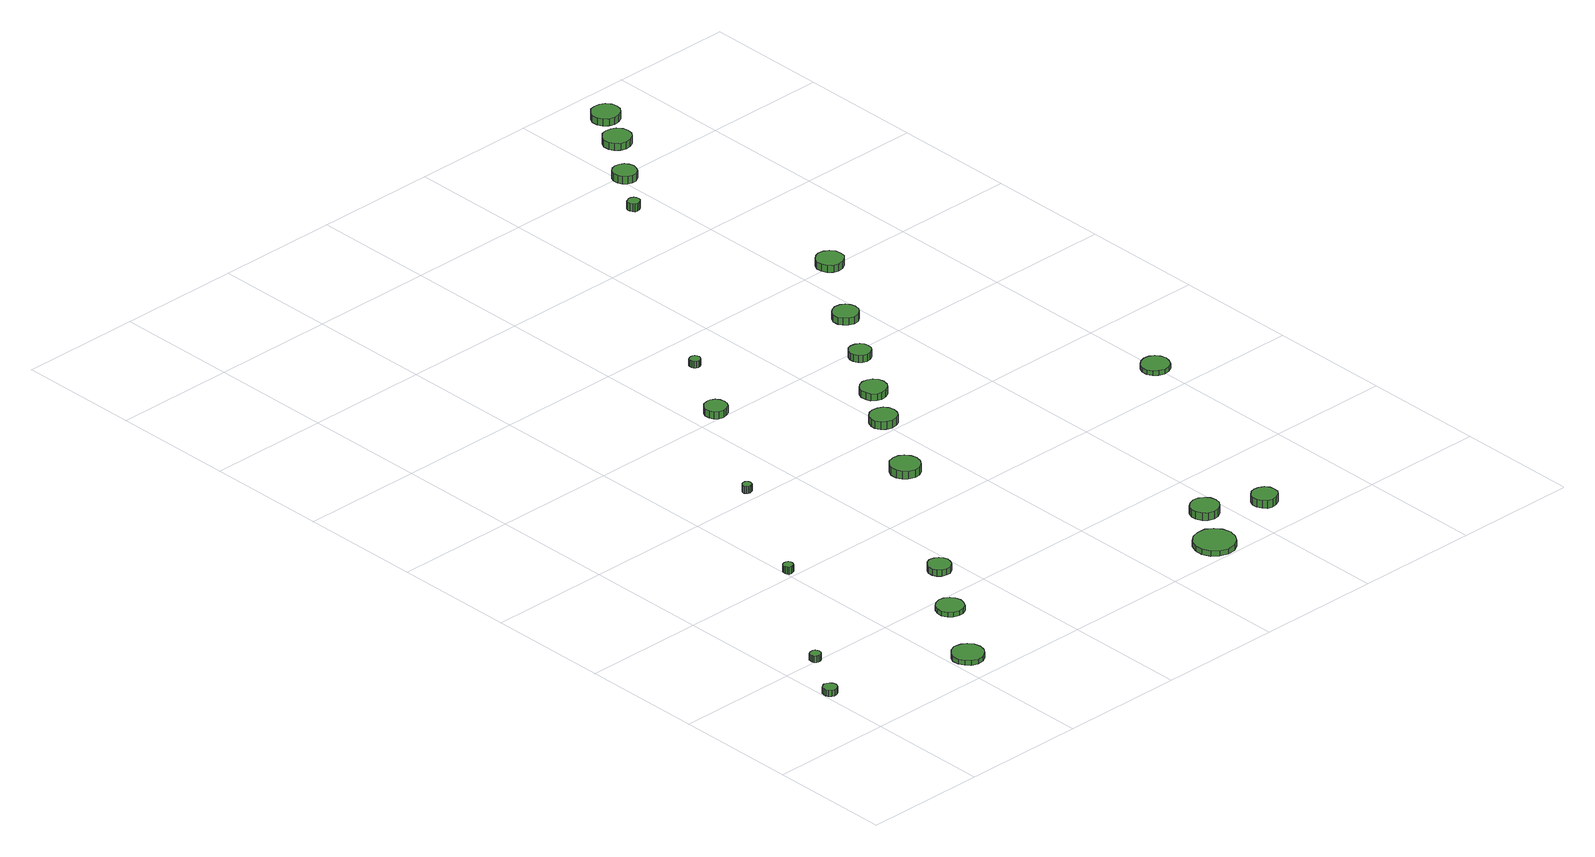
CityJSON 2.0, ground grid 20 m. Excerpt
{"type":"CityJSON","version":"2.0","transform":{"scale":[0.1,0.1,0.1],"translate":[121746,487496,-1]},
"CityObjects":{
"tree1":{"type":"SolitaryVegetationObject","attributes":{"function":"something"},"geometry":[{"type":"MultiSurface","lod":"1","boundaries":[[[0,1,2,3,4,5,6,7,8,9,10,11,12,13,14]],[[15,16,17,18,19,20,21,22,23,24,25,26,27,28,29]],[[0,29,28,1]],[[1,28,27,2]],[[2,27,26,3]],[[3,26,25,4]],[[4,25,24,5]],[[5,24,23,6]],[[6,23,22,7]],[[7,22,21,8]],[[8,21,20,9]],[[9,20,19,10]],[[10,19,18,11]],[[11,18,17,12]],[[12,17,16,13]],[[13,16,15,14]],[[14,15,29,0]]]}]},
"tree2":{"type":"SolitaryVegetationObject","attributes":{"function":"something"},"geometry":[{"type":"MultiSurface","lod":"1","boundaries":[[[30,31,32,33,34,35,36,37,38,39,40,41,42,43,44]],[[45,46,47,48,49,50,51,52,53,54,55,56,57,58,59]],[[30,59,58,31]],[[31,58,57,32]],[[32,57,56,33]],[[33,56,55,34]],[[34,55,54,35]],[[35,54,53,36]],[[36,53,52,37]],[[37,52,51,38]],[[38,51,50,39]],[[39,50,49,40]],[[40,49,48,41]],[[41,48,47,42]],[[42,47,46,43]],[[43,46,45,44]],[[44,45,59,30]]]}]},
"tree3":{"type":"SolitaryVegetationObject","attributes":{"function":"something"},"geometry":[{"type":"MultiSurface","lod":"1","boundaries":[[[60,61,62,63,64,65,66,67,68,69,70,71,72,73,74]],[[75,76,77,78,79,80,81,82,83,84,85,86,87,88,89]],[[60,89,88,61]],[[61,88,87,62]],[[62,87,86,63]],[[63,86,85,64]],[[64,85,84,65]],[[65,84,83,66]],[[66,83,82,67]],[[67,82,81,68]],[[68,81,80,69]],[[69,80,79,70]],[[70,79,78,71]],[[71,78,77,72]],[[72,77,76,73]],[[73,76,75,74]],[[74,75,89,60]]]}]},
"tree4":{"type":"SolitaryVegetationObject","attributes":{"function":"something"},"geometry":[{"type":"MultiSurface","lod":"1","boundaries":[[[90,91,92,93,94,95,96,97,98,99,100,101,102,103,104]],[[105,106,107,108,109,110,111,112,113,114,115,116,117,118,119]],[[90,119,118,91]],[[91,118,117,92]],[[92,117,116,93]],[[93,116,115,94]],[[94,115,114,95]],[[95,114,113,96]],[[96,113,112,97]],[[97,112,111,98]],[[98,111,110,99]],[[99,110,109,100]],[[100,109,108,101]],[[101,108,107,102]],[[102,107,106,103]],[[103,106,105,104]],[[104,105,119,90]]]}]},
"tree5":{"type":"SolitaryVegetationObject","attributes":{"function":"something"},"geometry":[{"type":"MultiSurface","lod":"1","boundaries":[[[120,121,122,123,124,125,126,127,128,129,130,131,132,133,134]],[[135,136,137,138,139,140,141,142,143,144,145,146,147,148,149]],[[120,149,148,121]],[[121,148,147,122]],[[122,147,146,123]],[[123,146,145,124]],[[124,145,144,125]],[[125,144,143,126]],[[126,143,142,127]],[[127,142,141,128]],[[128,141,140,129]],[[129,140,139,130]],[[130,139,138,131]],[[131,138,137,132]],[[132,137,136,133]],[[133,136,135,134]],[[134,135,149,120]]]}]},
"tree6":{"type":"SolitaryVegetationObject","attributes":{"function":"something"},"geometry":[{"type":"MultiSurface","lod":"1","boundaries":[[[150,151,152,153,154,155,156,157,158,159,160,161,162,163,164]],[[165,166,167,168,169,170,171,172,173,174,175,176,177,178,179]],[[150,179,178,151]],[[151,178,177,152]],[[152,177,176,153]],[[153,176,175,154]],[[154,175,174,155]],[[155,174,173,156]],[[156,173,172,157]],[[157,172,171,158]],[[158,171,170,159]],[[159,170,169,160]],[[160,169,168,161]],[[161,168,167,162]],[[162,167,166,163]],[[163,166,165,164]],[[164,165,179,150]]]}]},
"tree7":{"type":"SolitaryVegetationObject","attributes":{"function":"something"},"geometry":[{"type":"MultiSurface","lod":"1","boundaries":[[[180,181,182,183,184,185,186,187,188,189,190,191,192,193,194]],[[195,196,197,198,199,200,201,202,203,204,205,206,207,208,209]],[[180,209,208,181]],[[181,208,207,182]],[[182,207,206,183]],[[183,206,205,184]],[[184,205,204,185]],[[185,204,203,186]],[[186,203,202,187]],[[187,202,201,188]],[[188,201,200,189]],[[189,200,199,190]],[[190,199,198,191]],[[191,198,197,192]],[[192,197,196,193]],[[193,196,195,194]],[[194,195,209,180]]]}]},
"tree8":{"type":"SolitaryVegetationObject","attributes":{"function":"something"},"geometry":[{"type":"MultiSurface","lod":"1","boundaries":[[[210,211,212,213,214,215,216,217,218,219,220,221,222,223,224]],[[225,226,227,228,229,230,231,232,233,234,235,236,237,238,239]],[[210,239,238,211]],[[211,238,237,212]],[[212,237,236,213]],[[213,236,235,214]],[[214,235,234,215]],[[215,234,233,216]],[[216,233,232,217]],[[217,232,231,218]],[[218,231,230,219]],[[219,230,229,220]],[[220,229,228,221]],[[221,228,227,222]],[[222,227,226,223]],[[223,226,225,224]],[[224,225,239,210]]]}]},
"tree9":{"type":"SolitaryVegetationObject","attributes":{"function":"something"},"geometry":[{"type":"MultiSurface","lod":"1","boundaries":[[[240,241,242,243,244,245,246,247,248,249,250,251,252,253,254]],[[255,256,257,258,259,260,261,262,263,264,265,266,267,268,269]],[[240,269,268,241]],[[241,268,267,242]],[[242,267,266,243]],[[243,266,265,244]],[[244,265,264,245]],[[245,264,263,246]],[[246,263,262,247]],[[247,262,261,248]],[[248,261,260,249]],[[249,260,259,250]],[[250,259,258,251]],[[251,258,257,252]],[[252,257,256,253]],[[253,256,255,254]],[[254,255,269,240]]]}]},
"tree10":{"type":"SolitaryVegetationObject","attributes":{"function":"something"},"geometry":[{"type":"MultiSurface","lod":"1","boundaries":[[[270,271,272,273,274,275,276,277,278,279,280,281,282,283,284]],[[285,286,287,288,289,290,291,292,293,294,295,296,297,298,299]],[[270,299,298,271]],[[271,298,297,272]],[[272,297,296,273]],[[273,296,295,274]],[[274,295,294,275]],[[275,294,293,276]],[[276,293,292,277]],[[277,292,291,278]],[[278,291,290,279]],[[279,290,289,280]],[[280,289,288,281]],[[281,288,287,282]],[[282,287,286,283]],[[283,286,285,284]],[[284,285,299,270]]]}]},
"tree11":{"type":"SolitaryVegetationObject","attributes":{"function":"something"},"geometry":[{"type":"MultiSurface","lod":"1","boundaries":[[[300,301,302,303,304,305,306,307,308,309,310,311,312,313,314]],[[315,316,317,318,319,320,321,322,323,324,325,326,327,328,329]],[[300,329,328,301]],[[301,328,327,302]],[[302,327,326,303]],[[303,326,325,304]],[[304,325,324,305]],[[305,324,323,306]],[[306,323,322,307]],[[307,322,321,308]],[[308,321,320,309]],[[309,320,319,310]],[[310,319,318,311]],[[311,318,317,312]],[[312,317,316,313]],[[313,316,315,314]],[[314,315,329,300]]]}]},
"tree12":{"type":"SolitaryVegetationObject","attributes":{"function":"something"},"geometry":[{"type":"MultiSurface","lod":"1","boundaries":[[[330,331,332,333,334,335,336,337,338,339,340,341,342,343,344]],[[345,346,347,348,349,350,351,352,353,354,355,356,357,358,359]],[[330,359,358,331]],[[331,358,357,332]],[[332,357,356,333]],[[333,356,355,334]],[[334,355,354,335]],[[335,354,353,336]],[[336,353,352,337]],[[337,352,351,338]],[[338,351,350,339]],[[339,350,349,340]],[[340,349,348,341]],[[341,348,347,342]],[[342,347,346,343]],[[343,346,345,344]],[[344,345,359,330]]]}]},
"tree13":{"type":"SolitaryVegetationObject","attributes":{"function":"something"},"geometry":[{"type":"MultiSurface","lod":"1","boundaries":[[[360,361,362,363,364,365,366,367,368,369,370,371,372,373,374]],[[375,376,377,378,379,380,381,382,383,384,385,386,387,388,389]],[[360,389,388,361]],[[361,388,387,362]],[[362,387,386,363]],[[363,386,385,364]],[[364,385,384,365]],[[365,384,383,366]],[[366,383,382,367]],[[367,382,381,368]],[[368,381,380,369]],[[369,380,379,370]],[[370,379,378,371]],[[371,378,377,372]],[[372,377,376,373]],[[373,376,375,374]],[[374,375,389,360]]]}]},
"tree14":{"type":"SolitaryVegetationObject","attributes":{"function":"something"},"geometry":[{"type":"MultiSurface","lod":"1","boundaries":[[[390,391,392,393,394,395,396,397,398,399,400,401,402,403,404]],[[405,406,407,408,409,410,411,412,413,414,415,416,417,418,419]],[[390,419,418,391]],[[391,418,417,392]],[[392,417,416,393]],[[393,416,415,394]],[[394,415,414,395]],[[395,414,413,396]],[[396,413,412,397]],[[397,412,411,398]],[[398,411,410,399]],[[399,410,409,400]],[[400,409,408,401]],[[401,408,407,402]],[[402,407,406,403]],[[403,406,405,404]],[[404,405,419,390]]]}]},
"tree15":{"type":"SolitaryVegetationObject","attributes":{"function":"something"},"geometry":[{"type":"MultiSurface","lod":"1","boundaries":[[[420,421,422,423,424,425,426,427,428,429,430,431,432,433,434]],[[435,436,437,438,439,440,441,442,443,444,445,446,447,448,449]],[[420,449,448,421]],[[421,448,447,422]],[[422,447,446,423]],[[423,446,445,424]],[[424,445,444,425]],[[425,444,443,426]],[[426,443,442,427]],[[427,442,441,428]],[[428,441,440,429]],[[429,440,439,430]],[[430,439,438,431]],[[431,438,437,432]],[[432,437,436,433]],[[433,436,435,434]],[[434,435,449,420]]]}]},
"tree16":{"type":"SolitaryVegetationObject","attributes":{"function":"something"},"geometry":[{"type":"MultiSurface","lod":"1","boundaries":[[[450,451,452,453,454,455,456,457,458,459,460,461,462,463,464]],[[465,466,467,468,469,470,471,472,473,474,475,476,477,478,479]],[[450,479,478,451]],[[451,478,477,452]],[[452,477,476,453]],[[453,476,475,454]],[[454,475,474,455]],[[455,474,473,456]],[[456,473,472,457]],[[457,472,471,458]],[[458,471,470,459]],[[459,470,469,460]],[[460,469,468,461]],[[461,468,467,462]],[[462,467,466,463]],[[463,466,465,464]],[[464,465,479,450]]]}]},
"tree17":{"type":"SolitaryVegetationObject","attributes":{"function":"something"},"geometry":[{"type":"MultiSurface","lod":"1","boundaries":[[[480,481,482,483,484,485,486,487,488,489,490,491,492,493,494]],[[495,496,497,498,499,500,501,502,503,504,505,506,507,508,509]],[[480,509,508,481]],[[481,508,507,482]],[[482,507,506,483]],[[483,506,505,484]],[[484,505,504,485]],[[485,504,503,486]],[[486,503,502,487]],[[487,502,501,488]],[[488,501,500,489]],[[489,500,499,490]],[[490,499,498,491]],[[491,498,497,492]],[[492,497,496,493]],[[493,496,495,494]],[[494,495,509,480]]]}]},
"tree18":{"type":"SolitaryVegetationObject","attributes":{"function":"something"},"geometry":[{"type":"MultiSurface","lod":"1","boundaries":[[[510,511,512,513,514,515,516,517,518,519,520,521,522,523,524]],[[525,526,527,528,529,530,531,532,533,534,535,536,537,538,539]],[[510,539,538,511]],[[511,538,537,512]],[[512,537,536,513]],[[513,536,535,514]],[[514,535,534,515]],[[515,534,533,516]],[[516,533,532,517]],[[517,532,531,518]],[[518,531,530,519]],[[519,530,529,520]],[[520,529,528,521]],[[521,528,527,522]],[[522,527,526,523]],[[523,526,525,524]],[[524,525,539,510]]]}]},
"tree19":{"type":"SolitaryVegetationObject","attributes":{"function":"something"},"geometry":[{"type":"MultiSurface","lod":"1","boundaries":[[[540,541,542,543,544,545,546,547,548,549,550,551,552,553,554]],[[555,556,557,558,559,560,561,562,563,564,565,566,567,568,569]],[[540,569,568,541]],[[541,568,567,542]],[[542,567,566,543]],[[543,566,565,544]],[[544,565,564,545]],[[545,564,563,546]],[[546,563,562,547]],[[547,562,561,548]],[[548,561,560,549]],[[549,560,559,550]],[[550,559,558,551]],[[551,558,557,552]],[[552,557,556,553]],[[553,556,555,554]],[[554,555,569,540]]]}]},
"tree20":{"type":"SolitaryVegetationObject","attributes":{"function":"something"},"geometry":[{"type":"MultiSurface","lod":"1","boundaries":[[[570,571,572,573,574,575,576,577,578,579,580,581,582,583,584]],[[585,586,587,588,589,590,591,592,593,594,595,596,597,598,599]],[[570,599,598,571]],[[571,598,597,572]],[[572,597,596,573]],[[573,596,595,574]],[[574,595,594,575]],[[575,594,593,576]],[[576,593,592,577]],[[577,592,591,578]],[[578,591,590,579]],[[579,590,589,580]],[[580,589,588,581]],[[581,588,587,582]],[[582,587,586,583]],[[583,586,585,584]],[[584,585,599,570]]]}]},
"tree21":{"type":"SolitaryVegetationObject","attributes":{"function":"something"},"geometry":[{"type":"MultiSurface","lod":"1","boundaries":[[[600,601,602,603,604,605,606,607,608,609,610,611,612,613,614]],[[615,616,617,618,619,620,621,622,623,624,625,626,627,628,629]],[[600,629,628,601]],[[601,628,627,602]],[[602,627,626,603]],[[603,626,625,604]],[[604,625,624,605]],[[605,624,623,606]],[[606,623,622,607]],[[607,622,621,608]],[[608,621,620,609]],[[609,620,619,610]],[[610,619,618,611]],[[611,618,617,612]],[[612,617,616,613]],[[613,616,615,614]],[[614,615,629,600]]]}]},
"tree22":{"type":"SolitaryVegetationObject","attributes":{"function":"something"},"geometry":[{"type":"MultiSurface","lod":"1","boundaries":[[[630,631,632,633,634,635,636,637,638,639,640,641,642,643,644]],[[645,646,647,648,649,650,651,652,653,654,655,656,657,658,659]],[[630,659,658,631]],[[631,658,657,632]],[[632,657,656,633]],[[633,656,655,634]],[[634,655,654,635]],[[635,654,653,636]],[[636,653,652,637]],[[637,652,651,638]],[[638,651,650,639]],[[639,650,649,640]],[[640,649,648,641]],[[641,648,647,642]],[[642,647,646,643]],[[643,646,645,644]],[[644,645,659,630]]]}]},
"tree23":{"type":"SolitaryVegetationObject","attributes":{"function":"something"},"geometry":[{"type":"MultiSurface","lod":"1","boundaries":[[[660,661,662,663,664,665,666,667,668,669,670,671,672,673,674]],[[675,676,677,678,679,680,681,682,683,684,685,686,687,688,689]],[[660,689,688,661]],[[661,688,687,662]],[[662,687,686,663]],[[663,686,685,664]],[[664,685,684,665]],[[665,684,683,666]],[[666,683,682,667]],[[667,682,681,668]],[[668,681,680,669]],[[669,680,679,670]],[[670,679,678,671]],[[671,678,677,672]],[[672,677,676,673]],[[673,676,675,674]],[[674,675,689,660]]]}]}
},
"vertices":[
[24,120,17],[23,125,17],[20,129,17],[16,131,17],[11,132,17],[7,130,17],[3,127,17],[2,123,17],[2,118,17],[3,114,17],[7,111,17],[11,109,17],[16,110,17],[20,112,17],[23,116,17],[23,116,7],[20,112,7],[16,110,7],[11,109,7],[7,111,7],[3,114,7],[2,118,7],[2,123,7],[3,127,7],[7,130,7],[11,132,7],[16,131,7],[20,129,7],[23,125,7],[24,120,7],
[71,204,18],[70,207,18],[68,210,18],[65,212,18],[61,212,18],[58,211,18],[55,209,18],[54,205,18],[54,202,18],[55,198,18],[58,196,18],[61,195,18],[65,195,18],[68,197,18],[70,200,18],[70,200,7],[68,197,7],[65,195,7],[61,195,7],[58,196,7],[55,198,7],[54,202,7],[54,205,7],[55,209,7],[58,211,7],[61,212,7],[65,212,7],[68,210,7],[70,207,7],[71,204,7],
[255,54,15],[253,65,15],[247,73,15],[238,78,15],[227,80,15],[217,76,15],[210,69,15],[205,60,15],[205,49,15],[210,40,15],[217,33,15],[227,29,15],[238,30,15],[247,36,15],[253,44,15],[253,44,7],[247,36,7],[238,30,7],[227,29,7],[217,33,7],[210,40,7],[205,49,7],[205,60,7],[210,69,7],[217,76,7],[227,80,7],[238,78,7],[247,73,7],[253,65,7],[255,54,7],
[208,406,25],[208,409,25],[206,412,25],[203,414,25],[200,414,25],[196,413,25],[194,411,25],[193,408,25],[193,405,25],[194,402,25],[196,399,25],[200,398,25],[203,399,25],[206,400,25],[208,403,25],[208,403,13],[206,400,13],[203,399,13],[200,398,13],[196,399,13],[194,402,13],[193,405,13],[193,408,13],[194,411,13],[196,413,13],[200,414,13],[203,414,13],[206,412,13],[208,409,13],[208,406,13],
[326,170,15],[324,179,15],[319,186,15],[311,191,15],[302,192,15],[293,189,15],[287,183,15],[283,174,15],[283,165,15],[287,157,15],[293,151,15],[302,148,15],[311,149,15],[319,153,15],[324,161,15],[324,161,7],[319,153,7],[311,149,7],[302,148,7],[293,151,7],[287,157,7],[283,165,7],[283,174,7],[287,183,7],[293,189,7],[302,192,7],[311,191,7],[319,186,7],[324,179,7],[326,170,7],
[389,263,18],[387,270,18],[383,276,18],[376,280,18],[368,281,18],[361,278,18],[356,273,18],[353,266,18],[353,259,18],[356,252,18],[361,247,18],[368,245,18],[376,245,18],[383,249,18],[387,255,18],[387,255,7],[383,249,7],[376,245,7],[368,245,7],[361,247,7],[356,252,7],[353,259,7],[353,266,7],[356,273,7],[361,278,7],[368,281,7],[376,280,7],[383,276,7],[387,270,7],[389,263,7],
[325,617,23],[324,620,23],[323,622,23],[320,624,23],[317,624,23],[314,623,23],[312,621,23],[310,618,23],[310,615,23],[312,612,23],[314,610,23],[317,609,23],[320,610,23],[323,611,23],[324,614,23],[324,614,11],[323,611,11],[320,610,11],[317,609,11],[314,610,11],[312,612,11],[310,615,11],[310,618,11],[312,621,11],[314,623,11],[317,624,11],[320,624,11],[323,622,11],[324,620,11],[325,617,11],
[547,495,26],[545,505,26],[539,513,26],[531,518,26],[521,519,26],[511,516,26],[504,509,26],[500,500,26],[500,490,26],[504,481,26],[511,475,26],[521,471,26],[531,472,26],[539,477,26],[545,486,26],[545,486,13],[539,477,13],[531,472,13],[521,471,13],[511,475,13],[504,481,13],[500,490,13],[500,500,13],[504,509,13],[511,516,13],[521,519,13],[531,518,13],[539,513,13],[545,505,13],[547,495,13],
[462,815,19],[460,823,19],[456,829,19],[449,833,19],[442,833,19],[434,831,19],[429,826,19],[426,819,19],[426,811,19],[429,804,19],[434,799,19],[442,797,19],[449,798,19],[456,802,19],[460,808,19],[460,808,7],[456,802,7],[449,798,7],[442,797,7],[434,799,7],[429,804,7],[426,811,7],[426,819,7],[429,826,7],[434,831,7],[442,833,7],[449,833,7],[456,829,7],[460,823,7],[462,815,7],
[746,34,16],[743,48,16],[735,59,16],[724,66,16],[710,67,16],[697,63,16],[687,54,16],[681,41,16],[681,28,16],[687,15,16],[697,6,16],[710,2,16],[724,3,16],[735,10,16],[743,21,16],[743,21,7],[735,10,7],[724,3,7],[710,2,7],[697,6,7],[687,15,7],[681,28,7],[681,41,7],[687,54,7],[697,63,7],[710,67,7],[724,66,7],[735,59,7],[743,48,7],[746,34,7],
[626,626,19],[624,635,19],[619,642,19],[611,646,19],[602,647,19],[594,645,19],[587,639,19],[583,630,19],[583,622,19],[587,614,19],[594,608,19],[602,605,19],[611,606,19],[619,610,19],[624,617,19],[624,617,6],[619,610,6],[611,606,6],[602,605,6],[594,608,6],[587,614,6],[583,622,6],[583,630,6],[587,639,6],[594,645,6],[602,647,6],[611,646,6],[619,642,6],[624,635,6],[626,626,6],
[523,934,19],[522,937,19],[520,940,19],[517,942,19],[514,942,19],[510,941,19],[507,939,19],[506,936,19],[506,932,19],[507,929,19],[510,926,19],[514,925,19],[517,925,19],[520,927,19],[522,930,19],[522,930,8],[520,927,8],[517,925,8],[514,925,8],[510,926,8],[507,929,8],[506,932,8],[506,936,8],[507,939,8],[510,941,8],[514,942,8],[517,942,8],[520,940,8],[522,937,8],[523,934,8],
[786,108,23],[784,117,23],[778,124,23],[770,129,23],[761,130,23],[752,127,23],[745,121,23],[741,112,23],[741,103,23],[745,94,23],[752,88,23],[761,85,23],[770,86,23],[778,91,23],[784,98,23],[784,98,10],[778,91,10],[770,86,10],[761,85,10],[752,88,10],[745,94,10],[741,103,10],[741,112,10],[745,121,10],[752,127,10],[761,130,10],[770,129,10],[778,124,10],[784,117,10],[786,108,10],
[672,696,18],[670,705,18],[665,712,18],[657,716,18],[648,717,18],[640,714,18],[633,708,18],[630,700,18],[630,691,18],[633,683,18],[640,677,18],[648,675,18],[657,676,18],[665,680,18],[670,687,18],[670,687,6],[665,680,6],[657,676,6],[648,675,6],[640,677,6],[633,683,6],[630,691,6],[630,700,6],[633,708,6],[640,714,6],[648,717,6],[657,716,6],[665,712,6],[670,705,6],[672,696,6],
[867,68,25],[866,76,25],[861,83,25],[853,87,25],[845,88,25],[837,86,25],[831,80,25],[827,72,25],[827,64,25],[831,56,25],[837,50,25],[845,48,25],[853,49,25],[861,53,25],[866,60,25],[866,60,12],[861,53,12],[853,49,12],[845,48,12],[837,50,12],[831,56,12],[827,64,12],[827,72,12],[831,80,12],[837,86,12],[845,88,12],[853,87,12],[861,83,12],[866,76,12],[867,68,12],
[726,786,18],[725,793,18],[721,799,18],[714,802,18],[707,803,18],[700,801,18],[695,796,18],[692,789,18],[692,782,18],[695,775,18],[700,770,18],[707,768,18],[714,769,18],[721,773,18],[725,778,18],[725,778,6],[721,773,6],[714,769,6],[707,768,6],[700,770,6],[695,775,6],[692,782,6],[692,789,6],[695,796,6],[700,801,6],[707,803,6],[714,802,6],[721,799,6],[725,793,6],[726,786,6],
[790,880,18],[788,888,18],[783,895,18],[776,899,18],[767,900,18],[759,897,18],[753,892,18],[749,884,18],[749,875,18],[753,868,18],[759,862,18],[767,859,18],[776,860,18],[783,865,18],[788,871,18],[788,871,6],[783,865,6],[776,860,6],[767,859,6],[759,862,6],[753,868,6],[749,875,6],[749,884,6],[753,892,6],[759,897,6],[767,900,6],[776,899,6],[783,895,6],[788,888,6],[790,880,6],
[1023,462,14],[1021,471,14],[1016,479,14],[1008,483,14],[999,484,14],[990,481,14],[983,475,14],[979,467,14],[979,457,14],[983,449,14],[990,443,14],[999,440,14],[1008,441,14],[1016,445,14],[1021,453,14],[1021,453,6],[1016,445,6],[1008,441,6],[999,440,6],[990,443,6],[983,449,6],[979,457,6],[979,467,6],[983,475,6],[990,481,6],[999,484,6],[1008,483,6],[1016,479,6],[1021,471,6],[1023,462,6],
[870,996,26],[869,1005,26],[863,1012,26],[855,1017,26],[846,1018,26],[838,1015,26],[831,1009,26],[827,1001,26],[827,992,26],[831,983,26],[838,977,26],[846,974,26],[855,975,26],[863,980,26],[869,987,26],[869,987,14],[863,980,14],[855,975,14],[846,974,14],[838,977,14],[831,983,14],[827,992,14],[827,1001,14],[831,1009,14],[838,1015,14],[846,1018,14],[855,1017,14],[863,1012,14],[869,1005,14],[870,996,14],
[764,1315,25],[763,1319,25],[761,1322,25],[757,1324,25],[753,1325,25],[749,1323,25],[746,1321,25],[744,1317,25],[744,1313,25],[746,1309,25],[749,1306,25],[753,1305,25],[757,1306,25],[761,1308,25],[763,1311,25],[763,1311,12],[761,1308,12],[757,1306,12],[753,1305,12],[749,1306,12],[746,1309,12],[744,1313,12],[744,1317,12],[746,1321,12],[749,1323,12],[753,1325,12],[757,1324,12],[761,1322,12],[763,1319,12],[764,1315,12],
[828,1392,21],[826,1400,21],[822,1406,21],[815,1410,21],[807,1411,21],[800,1409,21],[794,1404,21],[791,1396,21],[791,1388,21],[794,1381,21],[800,1376,21],[807,1374,21],[815,1374,21],[822,1378,21],[826,1385,21],[826,1385,8],[822,1378,8],[815,1374,8],[807,1374,8],[800,1376,8],[794,1381,8],[791,1388,8],[791,1396,8],[794,1404,8],[800,1409,8],[807,1411,8],[815,1410,8],[822,1406,8],[826,1400,8],[828,1392,8],
[893,1472,20],[891,1481,20],[885,1489,20],[877,1493,20],[868,1494,20],[859,1492,20],[852,1485,20],[848,1477,20],[848,1467,20],[852,1459,20],[859,1453,20],[868,1450,20],[877,1451,20],[885,1455,20],[891,1463,20],[891,1463,8],[885,1455,8],[877,1451,8],[868,1450,8],[859,1453,8],[852,1459,8],[848,1467,8],[848,1477,8],[852,1485,8],[859,1492,8],[868,1494,8],[877,1493,8],[885,1489,8],[891,1481,8],[893,1472,8],
[928,1533,21],[926,1542,21],[920,1550,21],[912,1554,21],[903,1555,21],[894,1553,21],[887,1546,21],[883,1538,21],[883,1528,21],[887,1520,21],[894,1514,21],[903,1511,21],[912,1512,21],[920,1516,21],[926,1524,21],[926,1524,9],[920,1516,9],[912,1512,9],[903,1511,9],[894,1514,9],[887,1520,9],[883,1528,9],[883,1538,9],[887,1546,9],[894,1553,9],[903,1555,9],[912,1554,9],[920,1550,9],[926,1542,9],[928,1533,9]
]}
